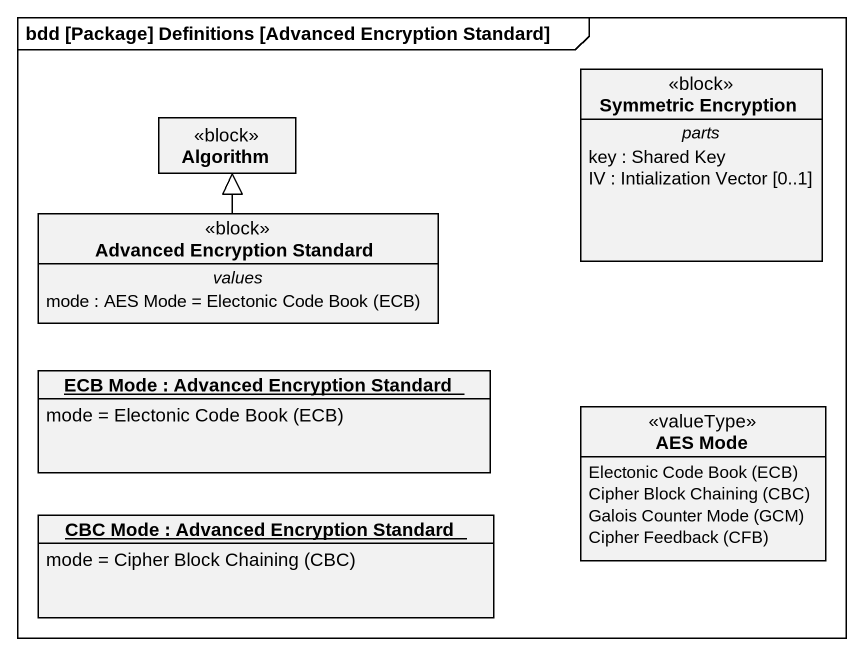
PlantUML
@startuml
mainframe bdd [Package] Definitions [Advanced Encryption Standard]
hide circle
hide empty members
class "Symmetric Encryption" as Symmetric_Encryption <<block>> {
  -- parts --
  key : Shared Key
  IV : Intialization Vector [0..1]
}
class Algorithm <<block>>
class "Advanced Encryption Standard" as Advanced_Encryption_Standard <<block>> {
  -- values --
  {field} mode : AES Mode = Electonic Code Book (ECB)
}
object "ECB Mode : Advanced Encryption Standard" as ECB_Mode {
  mode = Electonic Code Book (ECB)
}
enum "AES Mode" as AES_Mode <<valueType>> {
  {field} Electonic Code Book (ECB)
  {field} Cipher Block Chaining (CBC)
  {field} Galois Counter Mode (GCM)
  {field} Cipher Feedback (CFB)
}
object "CBC Mode : Advanced Encryption Standard" as CBC_Mode {
  mode = Cipher Block Chaining (CBC)
}
Advanced_Encryption_Standard -up-|> Algorithm
@enduml
